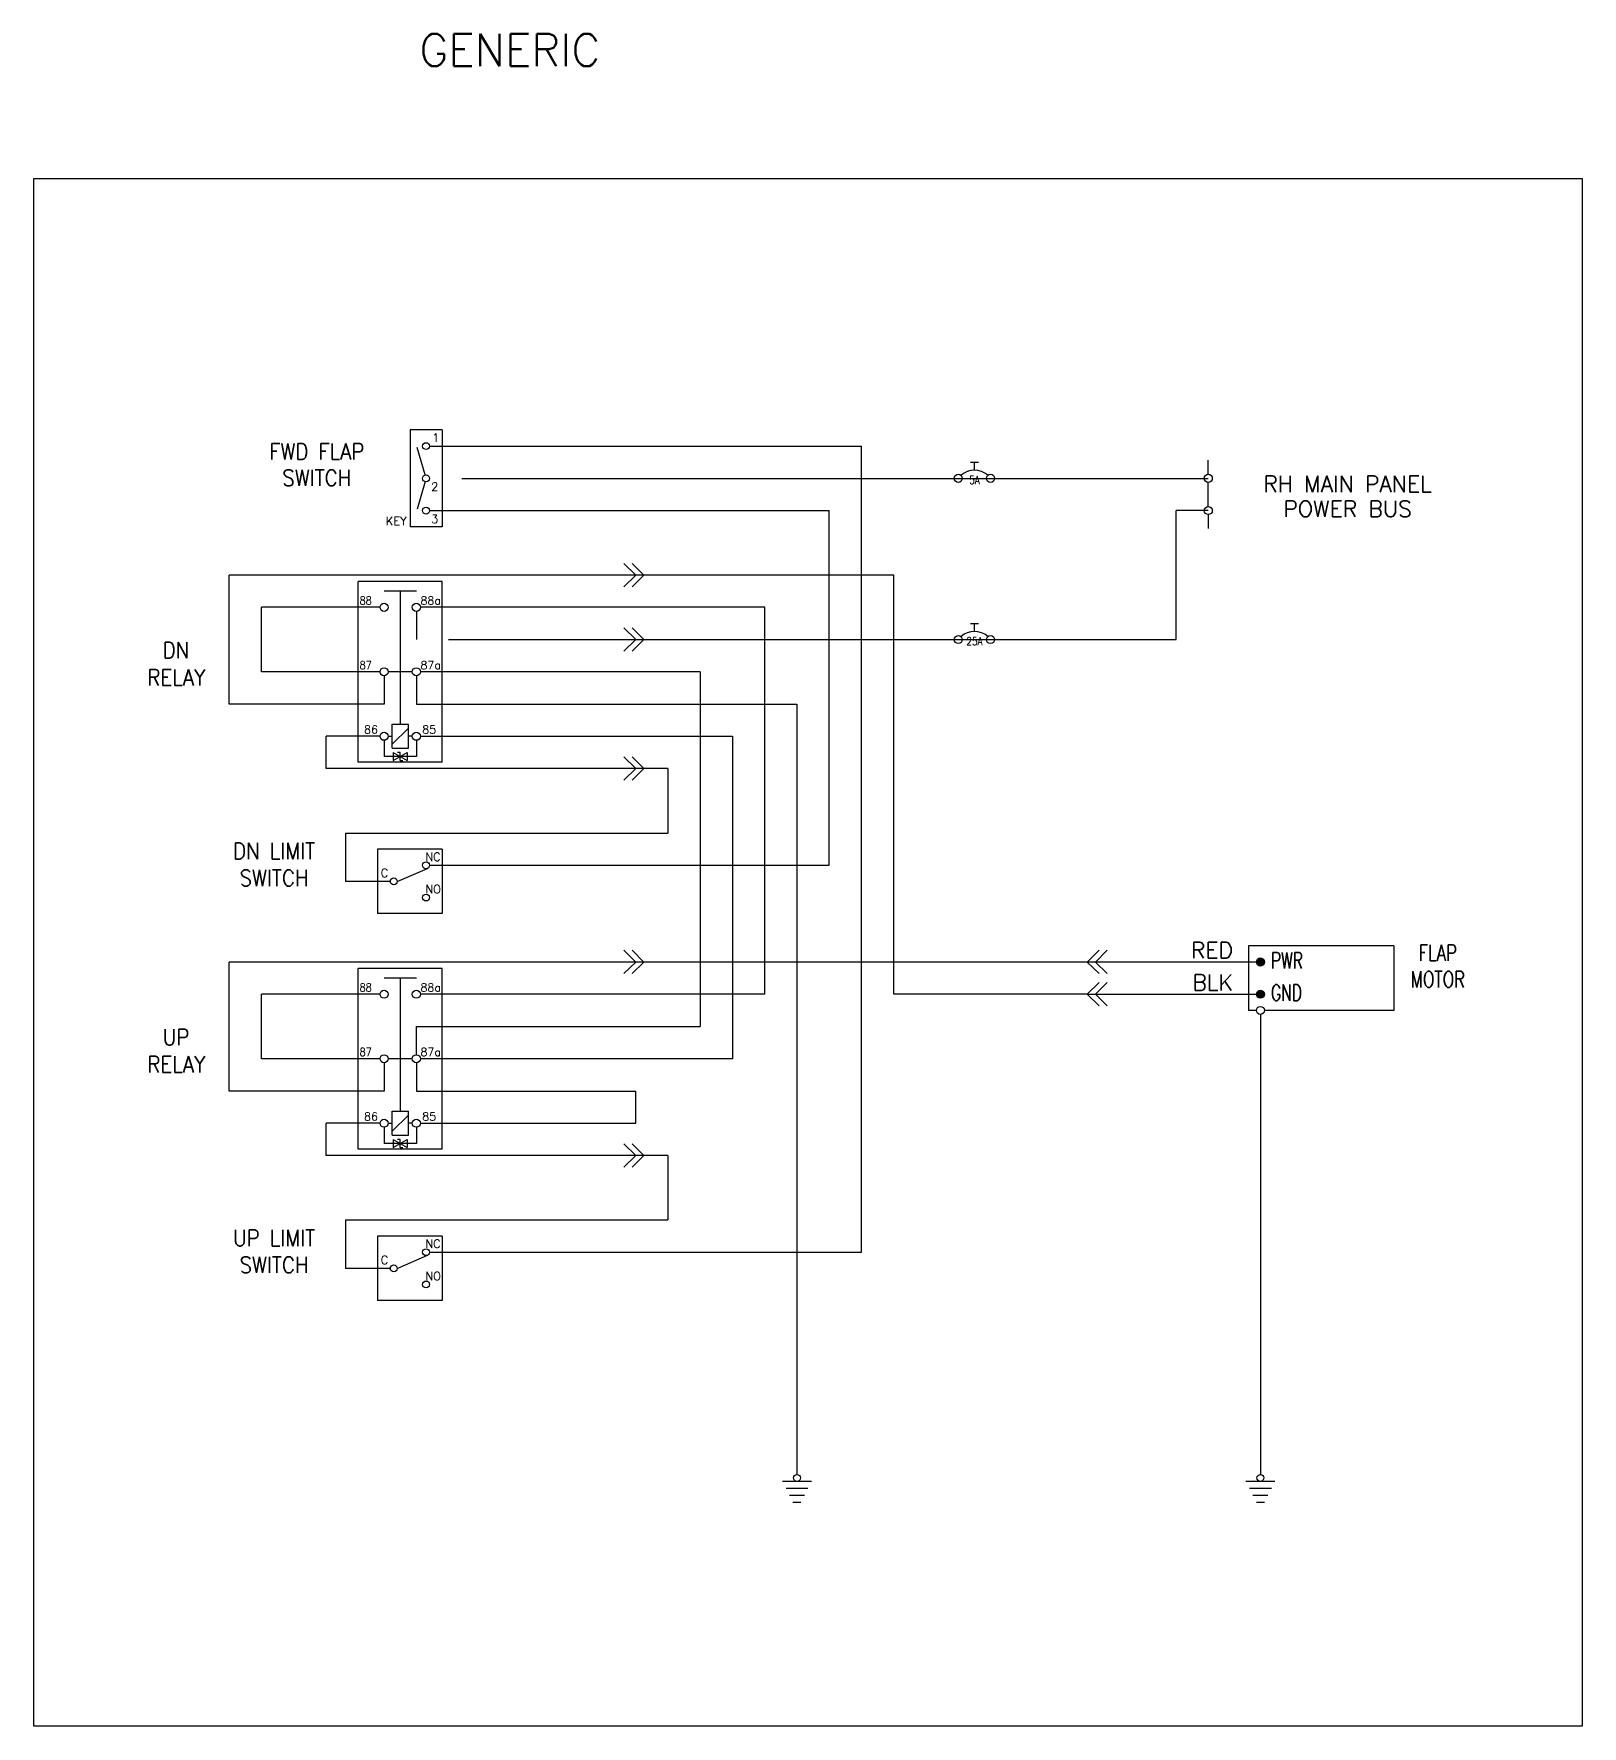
# Model space of a CAD drawing. Extents: x 0 to 54.1, y 0 to 20.5.
# Drawn here: x 42.08 to 54.08, y 2.79 to 15.91 of the extents above; entities that cross this region are included whole.
import ezdxf
from ezdxf.enums import TextEntityAlignment as Align

# ---------------------------------------------------------------- set-up
doc = ezdxf.new("R2010")
doc.units = 0
doc.header["$LTSCALE"] = 0.3
doc.header["$MEASUREMENT"] = 0
for name, color, linetype in [('1', 1, 'CONTINUOUS'), ('60331', 1, 'CONTINUOUS'), ('NOTES', 2, 'CONTINUOUS'), ('WIRES', 11, 'CONTINUOUS')]:
    doc.layers.add(name, color=color, linetype=linetype)
doc.styles.add('130', font='ROMANS', dxfattribs={"height": 0.125})
doc.styles.add('250', font='ROMANS', dxfattribs={"height": 0.25})

# ---------------------------------------------------------------- blocks, each defined once
blk = doc.blocks.new('A$C0E4E1FD3')
at = {"layer": '60331', "color": 6}
for p, q in [((-0.112, 0), (0.112, 0)), ((-0.085, -0.054), (0.085, -0.054)), ((-0.058, -0.107), (0.058, -0.107)), ((-0.031, -0.161), (0.031, -0.161))]:
    blk.add_line(p, q, dxfattribs=at)

msp = doc.modelspace()

# ---------------------------------------------------------------- hatches: boundary and pattern name
at = {"layer": '1'}
h = msp.add_hatch(color=6, dxfattribs=at)
h.dxf.hatch_style = 1
h.paths.add_polyline_path([(51.552, 8.717, 1), (51.615, 8.717, 1)])
h = msp.add_hatch(color=6, dxfattribs=at)
h.dxf.hatch_style = 1
h.paths.add_polyline_path([(51.552, 8.467, 1), (51.615, 8.467, 1)])

# ---------------------------------------------------------------- linework, layer by layer
at = {"layer": '1', "color": 6}
for p, q in [((44.993, 12.842), (44.993, 12.092)), ((45.242, 12.842), (44.993, 12.842)), ((45.242, 12.842), (45.242, 12.092)), ((45.11, 12.493), (45.048, 12.706)), ((49.336, 12.592), (49.398, 12.592)), ((49.367, 12.53), (49.367, 12.592)), ((45.11, 12.442), (45.048, 12.229)), ((45.242, 12.092), (44.993, 12.092)), ((44.592, 10.267), (44.592, 11.667)), ((45.242, 11.667), (44.592, 11.667)), ((45.042, 11.592), (44.792, 11.592)), ((44.917, 11.592), (44.917, 10.561)), ((45.242, 10.267), (45.242, 11.667)), ((49.336, 11.342), (49.398, 11.342)), ((49.367, 11.28), (49.367, 11.342)), ((45.011, 10.967), (44.823, 10.967)), ((44.855, 10.561), (44.98, 10.561)), ((44.855, 10.374), (44.855, 10.561)), ((44.98, 10.53), (44.855, 10.405)), ((44.98, 10.374), (44.98, 10.561)), ((44.792, 10.436), (44.792, 10.311)), ((44.823, 10.467), (44.855, 10.467)), ((44.855, 10.374), (44.98, 10.374)), ((45.011, 10.467), (44.98, 10.467)), ((45.042, 10.436), (45.042, 10.311)), ((45.242, 10.267), (44.592, 10.267)), ((45.042, 10.311), (44.792, 10.311)), ((44.863, 10.342), (44.971, 10.28)), ((44.863, 10.28), (44.971, 10.342)), ((44.863, 10.342), (44.863, 10.28)), ((44.917, 10.342), (44.897, 10.342)), ((44.917, 10.28), (44.917, 10.342)), ((44.917, 10.28), (44.937, 10.28)), ((44.971, 10.342), (44.971, 10.28)), ((45.242, 9.592), (44.742, 9.592)), ((44.742, 9.592), (44.742, 9.092)), ((45.242, 9.592), (45.242, 9.092)), ((44.894, 9.342), (45.128, 9.443)), ((45.242, 9.092), (44.742, 9.092)), ((51.492, 8.842), (51.492, 8.342)), ((52.617, 8.842), (51.492, 8.842)), ((52.617, 8.842), (52.617, 8.342)), ((44.592, 7.267), (44.592, 8.667)), ((45.242, 8.667), (44.592, 8.667)), ((45.242, 7.267), (45.242, 8.667)), ((45.042, 8.592), (44.792, 8.592)), ((44.917, 8.592), (44.917, 7.561)), ((51.552, 8.342), (51.492, 8.342)), ((52.617, 8.342), (51.615, 8.342)), ((45.011, 7.967), (44.823, 7.967)), ((44.855, 7.561), (44.98, 7.561)), ((44.855, 7.374), (44.855, 7.561)), ((44.98, 7.53), (44.855, 7.405)), ((44.98, 7.374), (44.98, 7.561)), ((44.792, 7.436), (44.792, 7.311)), ((44.823, 7.467), (44.855, 7.467)), ((44.855, 7.374), (44.98, 7.374)), ((45.011, 7.467), (44.98, 7.467)), ((45.042, 7.436), (45.042, 7.311)), ((45.242, 7.267), (44.592, 7.267)), ((45.042, 7.311), (44.792, 7.311)), ((44.863, 7.342), (44.971, 7.28)), ((44.863, 7.28), (44.971, 7.342)), ((44.863, 7.342), (44.863, 7.28)), ((44.917, 7.342), (44.897, 7.342)), ((44.917, 7.28), (44.917, 7.342)), ((44.917, 7.28), (44.937, 7.28)), ((44.971, 7.342), (44.971, 7.28)), ((45.242, 6.592), (44.742, 6.592)), ((44.742, 6.592), (44.742, 6.092)), ((45.242, 6.592), (45.242, 6.092)), ((44.894, 6.342), (45.128, 6.443)), ((45.242, 6.092), (44.742, 6.092))]:
    msp.add_line(p, q, dxfattribs=at)
at = {"layer": '1', "color": 4}
for p, q in [((45.144, 12.717), (48.492, 12.717)), ((48.492, 6.467), (48.492, 12.717)), ((45.394, 12.467), (49.492, 12.467)), ((49.492, 12.467), (51.18, 12.467)), ((45.144, 12.217), (48.242, 12.217)), ((48.242, 9.467), (48.242, 12.217)), ((50.93, 11.217), (50.93, 12.217)), ((51.18, 12.217), (50.93, 12.217)), ((43.592, 10.717), (43.592, 11.717)), ((48.742, 11.717), (43.592, 11.717)), ((48.742, 8.467), (48.742, 11.717)), ((44.761, 11.467), (43.842, 11.467)), ((43.842, 10.967), (43.842, 11.467)), ((45.042, 11.436), (45.042, 11.217)), ((47.742, 11.467), (45.073, 11.467)), ((47.742, 8.467), (47.742, 11.467)), ((45.292, 11.217), (49.492, 11.217)), ((49.492, 11.217), (50.93, 11.217)), ((44.761, 10.967), (43.842, 10.967)), ((44.792, 10.936), (44.792, 10.717)), ((45.042, 10.936), (45.042, 10.717)), ((47.242, 10.967), (45.073, 10.967)), ((47.242, 10.967), (47.242, 8.217)), ((44.792, 10.717), (43.592, 10.717)), ((45.042, 10.717), (47.992, 10.717)), ((47.992, 10.717), (47.992, 4.744)), ((44.761, 10.467), (44.342, 10.467)), ((44.342, 10.217), (44.342, 10.467)), ((45.073, 10.467), (47.492, 10.467)), ((47.492, 10.467), (47.492, 7.967)), ((46.992, 10.217), (44.342, 10.217)), ((46.992, 10.217), (46.992, 9.717)), ((44.492, 9.717), (46.992, 9.717)), ((44.492, 9.717), (44.492, 9.342)), ((45.144, 9.467), (48.242, 9.467)), ((44.841, 9.342), (44.492, 9.342)), ((43.592, 7.717), (43.592, 8.717)), ((51.584, 8.717), (43.592, 8.717)), ((44.761, 8.467), (43.842, 8.467)), ((43.842, 7.967), (43.842, 8.467)), ((47.742, 8.467), (45.073, 8.467)), ((50.242, 8.467), (48.742, 8.467)), ((50.242, 8.467), (51.584, 8.467)), ((51.584, 8.311), (51.584, 4.744)), ((45.042, 8.217), (47.242, 8.217)), ((45.042, 7.999), (45.042, 8.217)), ((44.761, 7.967), (43.842, 7.967)), ((44.792, 7.936), (44.792, 7.717)), ((45.042, 7.936), (45.042, 7.717)), ((47.492, 7.967), (45.073, 7.967)), ((44.792, 7.717), (43.592, 7.717)), ((45.042, 7.717), (46.742, 7.717)), ((46.742, 7.467), (46.742, 7.717)), ((44.761, 7.467), (44.342, 7.467)), ((44.342, 7.217), (44.342, 7.467)), ((45.073, 7.467), (46.742, 7.467)), ((46.992, 7.217), (44.342, 7.217)), ((46.992, 7.217), (46.992, 6.717)), ((44.492, 6.717), (46.992, 6.717)), ((44.492, 6.717), (44.492, 6.342)), ((45.144, 6.467), (48.492, 6.467)), ((44.841, 6.342), (44.492, 6.342))]:
    msp.add_line(p, q, dxfattribs=at)
at = {"layer": '1', "color": 6}
for centre, radius in [((45.117, 12.717), 0.0266), ((45.117, 12.467), 0.0266), ((49.242, 12.467), 0.0312), ((49.492, 12.467), 0.0312), ((51.18, 12.467), 0.0312), ((45.117, 12.217), 0.0266), ((51.18, 12.217), 0.0312), ((44.792, 11.467), 0.0312), ((45.042, 11.467), 0.0312), ((49.242, 11.217), 0.0312), ((49.492, 11.217), 0.0312), ((44.792, 10.967), 0.0312), ((45.042, 10.967), 0.0312), ((44.792, 10.467), 0.0312), ((45.042, 10.467), 0.0312), ((45.117, 9.467), 0.0266), ((44.867, 9.342), 0.0266), ((45.117, 9.217), 0.0266), ((51.584, 8.717), 0.0312), ((44.792, 8.467), 0.0312), ((45.042, 8.467), 0.0312), ((51.584, 8.467), 0.0312), ((51.584, 8.342), 0.0312), ((44.792, 7.967), 0.0312), ((45.042, 7.967), 0.0312), ((44.792, 7.467), 0.0312), ((45.042, 7.467), 0.0312), ((45.117, 6.467), 0.0266), ((44.867, 6.342), 0.0266), ((45.117, 6.217), 0.0266), ((47.992, 4.717), 0.0266), ((51.584, 4.717), 0.0266)]:
    msp.add_circle(centre, radius, dxfattribs=at)
for centre in [(49.367, 12.374), (49.367, 11.124)]:
    msp.add_arc(centre, 0.156, 48.339, 131.661, dxfattribs=at)
at = {"layer": 'NOTES'}
for p, q in [((42.077, 14.793), (54.077, 14.793)), ((42.077, 2.793), (42.077, 14.793)), ((54.077, 14.793), (54.077, 2.793)), ((54.077, 2.793), (42.077, 2.793))]:
    msp.add_line(p, q, dxfattribs=at)
at = {"layer": 'NOTES', "color": 6}
for p, q in [((51.18, 12.499), (51.18, 12.608)), ((51.18, 12.249), (51.18, 12.436)), ((51.18, 12.186), (51.18, 12.077))]:
    msp.add_line(p, q, dxfattribs=at)
at = {"layer": 'WIRES', "color": 6}
for points in [[(46.651, 11.627), (46.742, 11.717), (46.651, 11.808)], [(46.714, 11.627), (46.805, 11.717), (46.714, 11.808)], [(46.651, 11.127), (46.742, 11.217), (46.651, 11.308)], [(46.714, 11.127), (46.805, 11.217), (46.714, 11.308)], [(46.651, 10.127), (46.742, 10.217), (46.651, 10.308)], [(46.714, 10.127), (46.805, 10.217), (46.714, 10.308)], [(46.651, 8.627), (46.742, 8.717), (46.651, 8.808)], [(46.714, 8.627), (46.805, 8.717), (46.714, 8.808)], [(50.333, 8.627), (50.242, 8.717), (50.333, 8.808)], [(50.396, 8.627), (50.305, 8.717), (50.396, 8.808)], [(50.333, 8.377), (50.242, 8.467), (50.333, 8.558)], [(50.396, 8.377), (50.305, 8.467), (50.396, 8.558)], [(46.651, 7.127), (46.742, 7.217), (46.651, 7.308)], [(46.714, 7.127), (46.805, 7.217), (46.714, 7.308)]]:
    msp.add_lwpolyline(points, dxfattribs=at)

# ---------------------------------------------------------------- block references
at = {"layer": '1', "color": 4}
for p in [(47.992, 4.691), (51.584, 4.691)]:
    msp.add_blockref('A$C0E4E1FD3', p, dxfattribs=at)

# ---------------------------------------------------------------- texts
at = {"layer": 'NOTES', "color": 11, "style": '250'}
msp.add_text('GENERIC', height=0.25, dxfattribs=at).set_placement((45.767, 15.788), align=Align.MIDDLE)
at = {"layer": 'NOTES', "color": 6, "style": '130'}
for s, width, p in [('FWD FLAP', 0.9, (44.271, 12.612)), ('SWITCH', 0.9, (44.271, 12.408)), ('DN', 0.9, (43.18, 11.072)), ('RELAY', 0.9, (43.182, 10.861)), ('DN LIMIT', 0.9, (43.94, 9.515)), ('SWITCH', 0.9, (43.94, 9.306)), ('FLAP', 0.75, (52.959, 8.725)), ('MOTOR', 0.75, (52.959, 8.52)), ('UP', 0.9, (43.18, 8.072)), ('RELAY', 0.9, (43.182, 7.861)), ('UP LIMIT', 0.9, (43.94, 6.515)), ('SWITCH', 0.9, (43.94, 6.306))]:
    msp.add_text(s, height=0.125, dxfattribs=dict(at, width=width)).set_placement(p, align=Align.CENTER)
for s, height, p in [('1', 0.065, (45.166, 12.75)), ('2', 0.065, (45.157, 12.37)), ('3', 0.065, (45.157, 12.12)), ('86', 0.0625, (44.637, 10.488)), ('NC', 0.065, (45.111, 9.5)), ('C', 0.065, (44.766, 9.375)), ('NO', 0.065, (45.111, 9.25)), ('86', 0.0625, (44.637, 7.488)), ('NC', 0.065, (45.111, 6.5)), ('C', 0.065, (44.766, 6.375)), ('NO', 0.065, (45.111, 6.25))]:
    msp.add_text(s, height=height, dxfattribs=at).set_placement(p)
at = {"layer": 'NOTES', "color": 6, "style": '130', "width": 0.8}
for s, p in [('5A', (49.368, 12.423)), ('25A', (49.368, 11.173))]:
    msp.add_text(s, height=0.0625, rotation=360, dxfattribs=at).set_placement(p, align=Align.CENTER)
at = {"layer": 'NOTES', "color": 6, "style": '130'}
for s, p in [('RH MAIN PANEL', (52.26, 12.361)), ('POWER BUS', (52.26, 12.168))]:
    msp.add_text(s, height=0.125, dxfattribs=at).set_placement(p, align=Align.CENTER)
msp.add_text('KEY', height=0.065, dxfattribs=at).set_placement((44.886, 12.136), align=Align.MIDDLE_CENTER)
for s, height, width, p in [('88', 0.0625, 0.9, (44.601, 11.488)), ('87', 0.0625, 0.9, (44.601, 10.988)), ('PWR', 0.125, 0.7, (51.666, 8.667)), ('88', 0.0625, 0.9, (44.601, 8.488)), ('GND', 0.125, 0.7, (51.666, 8.417)), ('87', 0.0625, 0.9, (44.601, 7.988))]:
    msp.add_text(s, height=height, dxfattribs=dict(at, width=width)).set_placement(p)
for s, p in [('88a', (45.232, 11.488)), ('87a', (45.232, 10.988)), ('85', (45.195, 10.488)), ('88a', (45.232, 8.488)), ('87a', (45.232, 7.988)), ('85', (45.195, 7.488))]:
    msp.add_text(s, height=0.0625, dxfattribs=at).set_placement(p, align=Align.RIGHT)
for s, p in [('RED', (51.372, 8.746)), ('BLK', (51.372, 8.496))]:
    msp.add_text(s, height=0.125, rotation=360, dxfattribs=at).set_placement(p, align=Align.RIGHT)

doc.saveas('drawing.dxf')
